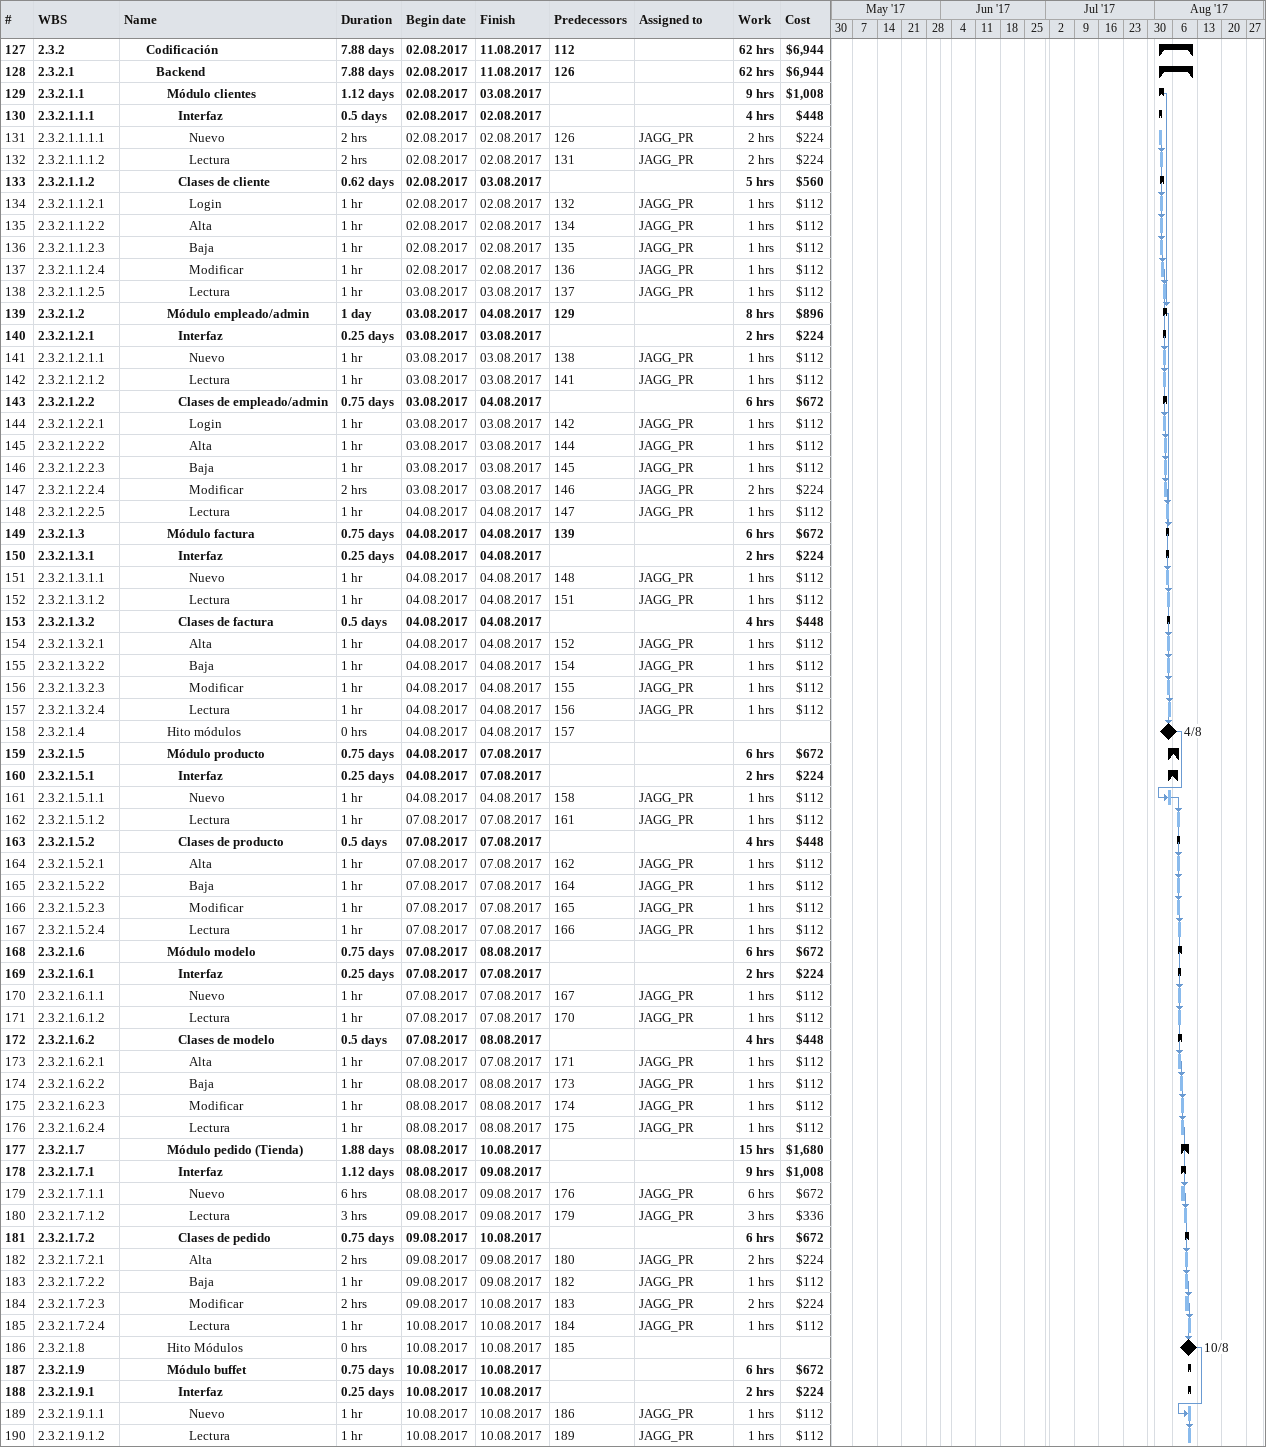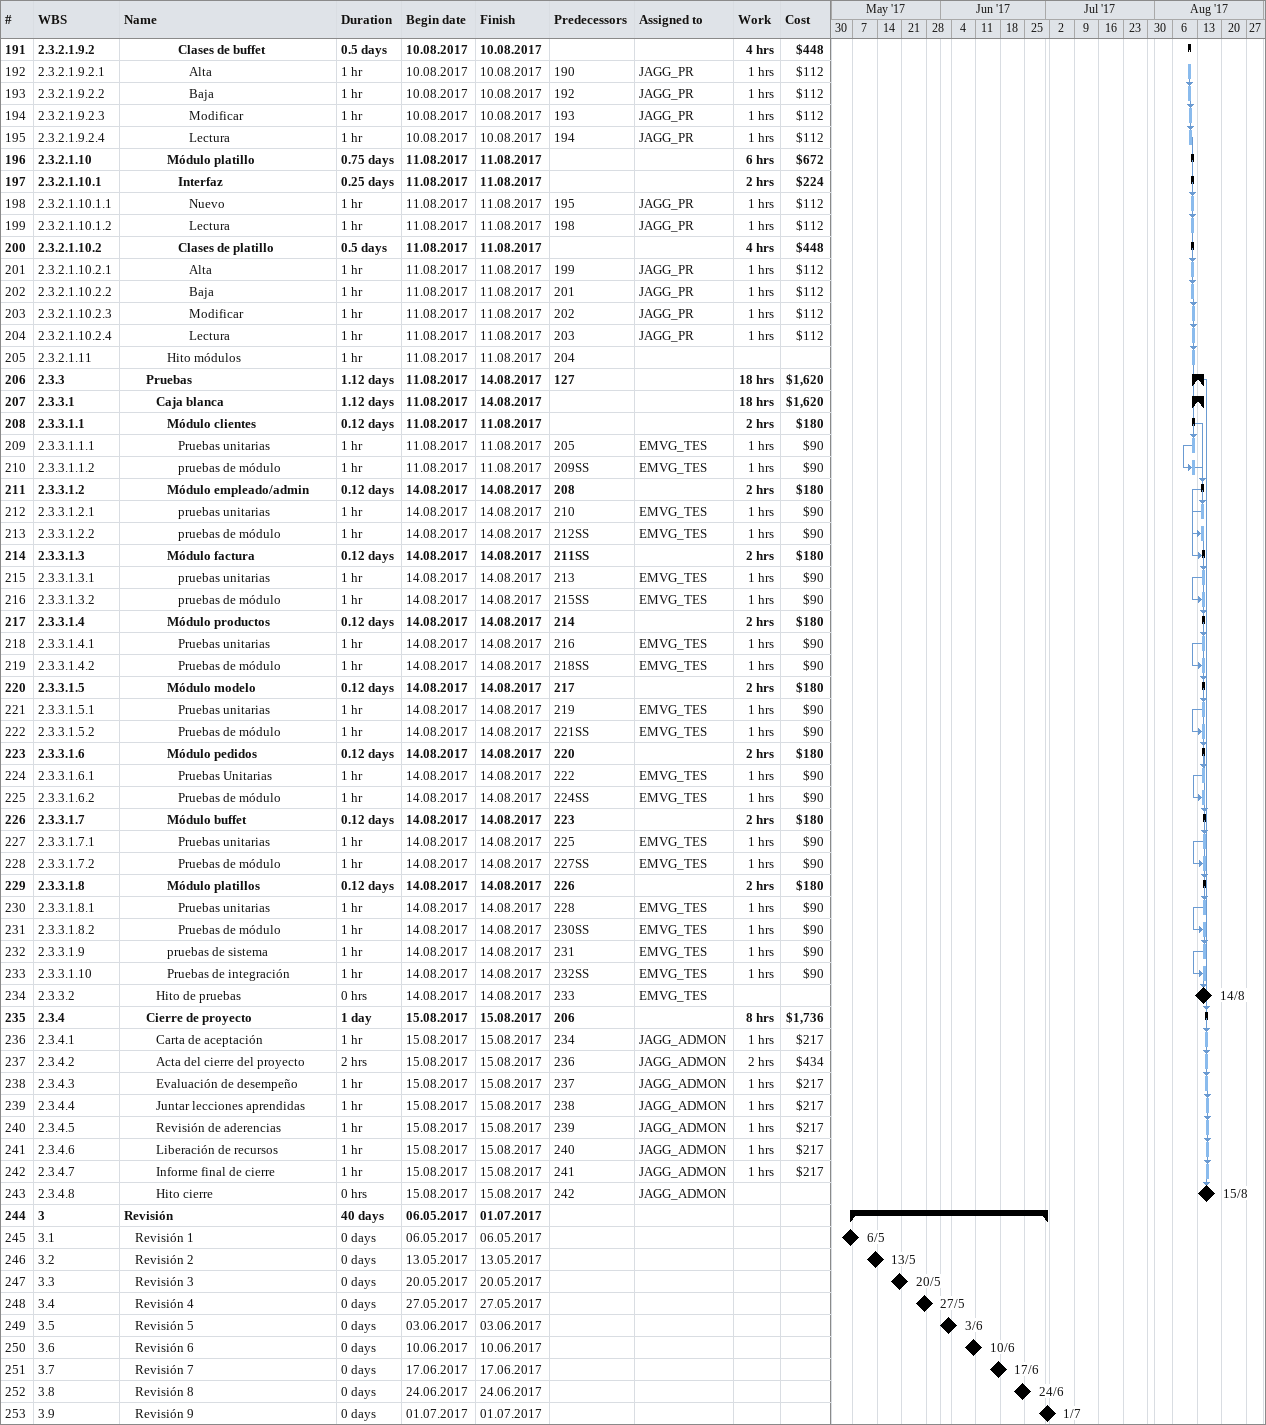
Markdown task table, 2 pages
| ID | WBS | Task | Duration | Start | Finish | Predecessors | Resources | Work (h) | Cost ($) |
|---|---|---|---|---|---|---|---|---|---|
| 127 | 2.3.2 | **Codificación** | 7.88d | 2017-08-02 | 2017-08-11 | 112 |  | 62 | 6944 |
| 128 | 2.3.2.1 | **Backend** | 7.88d | 2017-08-02 | 2017-08-11 | 126 |  | 62 | 6944 |
| 129 | 2.3.2.1.1 | **Módulo clientes** | 1.12d | 2017-08-02 | 2017-08-03 |  |  | 9 | 1008 |
| 130 | 2.3.2.1.1.1 | **Interfaz** | 0.5d | 2017-08-02 | 2017-08-02 |  |  | 4 | 448 |
| 131 | 2.3.2.1.1.1.1 | Nuevo | 2h | 2017-08-02 | 2017-08-02 | 126 | JAGG_PR | 2 | 224 |
| 132 | 2.3.2.1.1.1.2 | Lectura | 2h | 2017-08-02 | 2017-08-02 | 131 | JAGG_PR | 2 | 224 |
| 133 | 2.3.2.1.1.2 | **Clases de cliente** | 0.62d | 2017-08-02 | 2017-08-03 |  |  | 5 | 560 |
| 134 | 2.3.2.1.1.2.1 | Login | 1h | 2017-08-02 | 2017-08-02 | 132 | JAGG_PR | 1 | 112 |
| 135 | 2.3.2.1.1.2.2 | Alta | 1h | 2017-08-02 | 2017-08-02 | 134 | JAGG_PR | 1 | 112 |
| 136 | 2.3.2.1.1.2.3 | Baja | 1h | 2017-08-02 | 2017-08-02 | 135 | JAGG_PR | 1 | 112 |
| 137 | 2.3.2.1.1.2.4 | Modificar | 1h | 2017-08-02 | 2017-08-02 | 136 | JAGG_PR | 1 | 112 |
| 138 | 2.3.2.1.1.2.5 | Lectura | 1h | 2017-08-03 | 2017-08-03 | 137 | JAGG_PR | 1 | 112 |
| 139 | 2.3.2.1.2 | **Módulo empleado/admin** | 1d | 2017-08-03 | 2017-08-04 | 129 |  | 8 | 896 |
| 140 | 2.3.2.1.2.1 | **Interfaz** | 0.25d | 2017-08-03 | 2017-08-03 |  |  | 2 | 224 |
| 141 | 2.3.2.1.2.1.1 | Nuevo | 1h | 2017-08-03 | 2017-08-03 | 138 | JAGG_PR | 1 | 112 |
| 142 | 2.3.2.1.2.1.2 | Lectura | 1h | 2017-08-03 | 2017-08-03 | 141 | JAGG_PR | 1 | 112 |
| 143 | 2.3.2.1.2.2 | **Clases de empleado/admin** | 0.75d | 2017-08-03 | 2017-08-04 |  |  | 6 | 672 |
| 144 | 2.3.2.1.2.2.1 | Login | 1h | 2017-08-03 | 2017-08-03 | 142 | JAGG_PR | 1 | 112 |
| 145 | 2.3.2.1.2.2.2 | Alta | 1h | 2017-08-03 | 2017-08-03 | 144 | JAGG_PR | 1 | 112 |
| 146 | 2.3.2.1.2.2.3 | Baja | 1h | 2017-08-03 | 2017-08-03 | 145 | JAGG_PR | 1 | 112 |
| 147 | 2.3.2.1.2.2.4 | Modificar | 2h | 2017-08-03 | 2017-08-03 | 146 | JAGG_PR | 2 | 224 |
| 148 | 2.3.2.1.2.2.5 | Lectura | 1h | 2017-08-04 | 2017-08-04 | 147 | JAGG_PR | 1 | 112 |
| 149 | 2.3.2.1.3 | **Módulo factura** | 0.75d | 2017-08-04 | 2017-08-04 | 139 |  | 6 | 672 |
| 150 | 2.3.2.1.3.1 | **Interfaz** | 0.25d | 2017-08-04 | 2017-08-04 |  |  | 2 | 224 |
| 151 | 2.3.2.1.3.1.1 | Nuevo | 1h | 2017-08-04 | 2017-08-04 | 148 | JAGG_PR | 1 | 112 |
| 152 | 2.3.2.1.3.1.2 | Lectura | 1h | 2017-08-04 | 2017-08-04 | 151 | JAGG_PR | 1 | 112 |
| 153 | 2.3.2.1.3.2 | **Clases de factura** | 0.5d | 2017-08-04 | 2017-08-04 |  |  | 4 | 448 |
| 154 | 2.3.2.1.3.2.1 | Alta | 1h | 2017-08-04 | 2017-08-04 | 152 | JAGG_PR | 1 | 112 |
| 155 | 2.3.2.1.3.2.2 | Baja | 1h | 2017-08-04 | 2017-08-04 | 154 | JAGG_PR | 1 | 112 |
| 156 | 2.3.2.1.3.2.3 | Modificar | 1h | 2017-08-04 | 2017-08-04 | 155 | JAGG_PR | 1 | 112 |
| 157 | 2.3.2.1.3.2.4 | Lectura | 1h | 2017-08-04 | 2017-08-04 | 156 | JAGG_PR | 1 | 112 |
| 158 | 2.3.2.1.4 | Hito módulos | 0h | 2017-08-04 | 2017-08-04 | 157 |  |  |  |
| 159 | 2.3.2.1.5 | **Módulo producto** | 0.75d | 2017-08-04 | 2017-08-07 |  |  | 6 | 672 |
| 160 | 2.3.2.1.5.1 | **Interfaz** | 0.25d | 2017-08-04 | 2017-08-07 |  |  | 2 | 224 |
| 161 | 2.3.2.1.5.1.1 | Nuevo | 1h | 2017-08-04 | 2017-08-04 | 158 | JAGG_PR | 1 | 112 |
| 162 | 2.3.2.1.5.1.2 | Lectura | 1h | 2017-08-07 | 2017-08-07 | 161 | JAGG_PR | 1 | 112 |
| 163 | 2.3.2.1.5.2 | **Clases de producto** | 0.5d | 2017-08-07 | 2017-08-07 |  |  | 4 | 448 |
| 164 | 2.3.2.1.5.2.1 | Alta | 1h | 2017-08-07 | 2017-08-07 | 162 | JAGG_PR | 1 | 112 |
| 165 | 2.3.2.1.5.2.2 | Baja | 1h | 2017-08-07 | 2017-08-07 | 164 | JAGG_PR | 1 | 112 |
| 166 | 2.3.2.1.5.2.3 | Modificar | 1h | 2017-08-07 | 2017-08-07 | 165 | JAGG_PR | 1 | 112 |
| 167 | 2.3.2.1.5.2.4 | Lectura | 1h | 2017-08-07 | 2017-08-07 | 166 | JAGG_PR | 1 | 112 |
| 168 | 2.3.2.1.6 | **Módulo modelo** | 0.75d | 2017-08-07 | 2017-08-08 |  |  | 6 | 672 |
| 169 | 2.3.2.1.6.1 | **Interfaz** | 0.25d | 2017-08-07 | 2017-08-07 |  |  | 2 | 224 |
| 170 | 2.3.2.1.6.1.1 | Nuevo | 1h | 2017-08-07 | 2017-08-07 | 167 | JAGG_PR | 1 | 112 |
| 171 | 2.3.2.1.6.1.2 | Lectura | 1h | 2017-08-07 | 2017-08-07 | 170 | JAGG_PR | 1 | 112 |
| 172 | 2.3.2.1.6.2 | **Clases de modelo** | 0.5d | 2017-08-07 | 2017-08-08 |  |  | 4 | 448 |
| 173 | 2.3.2.1.6.2.1 | Alta | 1h | 2017-08-07 | 2017-08-07 | 171 | JAGG_PR | 1 | 112 |
| 174 | 2.3.2.1.6.2.2 | Baja | 1h | 2017-08-08 | 2017-08-08 | 173 | JAGG_PR | 1 | 112 |
| 175 | 2.3.2.1.6.2.3 | Modificar | 1h | 2017-08-08 | 2017-08-08 | 174 | JAGG_PR | 1 | 112 |
| 176 | 2.3.2.1.6.2.4 | Lectura | 1h | 2017-08-08 | 2017-08-08 | 175 | JAGG_PR | 1 | 112 |
| 177 | 2.3.2.1.7 | **Módulo pedido (Tienda)** | 1.88d | 2017-08-08 | 2017-08-10 |  |  | 15 | 1680 |
| 178 | 2.3.2.1.7.1 | **Interfaz** | 1.12d | 2017-08-08 | 2017-08-09 |  |  | 9 | 1008 |
| 179 | 2.3.2.1.7.1.1 | Nuevo | 6h | 2017-08-08 | 2017-08-09 | 176 | JAGG_PR | 6 | 672 |
| 180 | 2.3.2.1.7.1.2 | Lectura | 3h | 2017-08-09 | 2017-08-09 | 179 | JAGG_PR | 3 | 336 |
| 181 | 2.3.2.1.7.2 | **Clases de pedido** | 0.75d | 2017-08-09 | 2017-08-10 |  |  | 6 | 672 |
| 182 | 2.3.2.1.7.2.1 | Alta | 2h | 2017-08-09 | 2017-08-09 | 180 | JAGG_PR | 2 | 224 |
| 183 | 2.3.2.1.7.2.2 | Baja | 1h | 2017-08-09 | 2017-08-09 | 182 | JAGG_PR | 1 | 112 |
| 184 | 2.3.2.1.7.2.3 | Modificar | 2h | 2017-08-09 | 2017-08-10 | 183 | JAGG_PR | 2 | 224 |
| 185 | 2.3.2.1.7.2.4 | Lectura | 1h | 2017-08-10 | 2017-08-10 | 184 | JAGG_PR | 1 | 112 |
| 186 | 2.3.2.1.8 | Hito Módulos | 0h | 2017-08-10 | 2017-08-10 | 185 |  |  |  |
| 187 | 2.3.2.1.9 | **Módulo buffet** | 0.75d | 2017-08-10 | 2017-08-10 |  |  | 6 | 672 |
| 188 | 2.3.2.1.9.1 | **Interfaz** | 0.25d | 2017-08-10 | 2017-08-10 |  |  | 2 | 224 |
| 189 | 2.3.2.1.9.1.1 | Nuevo | 1h | 2017-08-10 | 2017-08-10 | 186 | JAGG_PR | 1 | 112 |
| 190 | 2.3.2.1.9.1.2 | Lectura | 1h | 2017-08-10 | 2017-08-10 | 189 | JAGG_PR | 1 | 112 |
| 191 | 2.3.2.1.9.2 | **Clases de buffet** | 0.5d | 2017-08-10 | 2017-08-10 |  |  | 4 | 448 |
| 192 | 2.3.2.1.9.2.1 | Alta | 1h | 2017-08-10 | 2017-08-10 | 190 | JAGG_PR | 1 | 112 |
| 193 | 2.3.2.1.9.2.2 | Baja | 1h | 2017-08-10 | 2017-08-10 | 192 | JAGG_PR | 1 | 112 |
| 194 | 2.3.2.1.9.2.3 | Modificar | 1h | 2017-08-10 | 2017-08-10 | 193 | JAGG_PR | 1 | 112 |
| 195 | 2.3.2.1.9.2.4 | Lectura | 1h | 2017-08-10 | 2017-08-10 | 194 | JAGG_PR | 1 | 112 |
| 196 | 2.3.2.1.10 | **Módulo platillo** | 0.75d | 2017-08-11 | 2017-08-11 |  |  | 6 | 672 |
| 197 | 2.3.2.1.10.1 | **Interfaz** | 0.25d | 2017-08-11 | 2017-08-11 |  |  | 2 | 224 |
| 198 | 2.3.2.1.10.1.1 | Nuevo | 1h | 2017-08-11 | 2017-08-11 | 195 | JAGG_PR | 1 | 112 |
| 199 | 2.3.2.1.10.1.2 | Lectura | 1h | 2017-08-11 | 2017-08-11 | 198 | JAGG_PR | 1 | 112 |
| 200 | 2.3.2.1.10.2 | **Clases de platillo** | 0.5d | 2017-08-11 | 2017-08-11 |  |  | 4 | 448 |
| 201 | 2.3.2.1.10.2.1 | Alta | 1h | 2017-08-11 | 2017-08-11 | 199 | JAGG_PR | 1 | 112 |
| 202 | 2.3.2.1.10.2.2 | Baja | 1h | 2017-08-11 | 2017-08-11 | 201 | JAGG_PR | 1 | 112 |
| 203 | 2.3.2.1.10.2.3 | Modificar | 1h | 2017-08-11 | 2017-08-11 | 202 | JAGG_PR | 1 | 112 |
| 204 | 2.3.2.1.10.2.4 | Lectura | 1h | 2017-08-11 | 2017-08-11 | 203 | JAGG_PR | 1 | 112 |
| 205 | 2.3.2.1.11 | Hito módulos | 1h | 2017-08-11 | 2017-08-11 | 204 |  |  |  |
| 206 | 2.3.3 | **Pruebas** | 1.12d | 2017-08-11 | 2017-08-14 | 127 |  | 18 | 1620 |
| 207 | 2.3.3.1 | **Caja blanca** | 1.12d | 2017-08-11 | 2017-08-14 |  |  | 18 | 1620 |
| 208 | 2.3.3.1.1 | **Módulo clientes** | 0.12d | 2017-08-11 | 2017-08-11 |  |  | 2 | 180 |
| 209 | 2.3.3.1.1.1 | Pruebas unitarias | 1h | 2017-08-11 | 2017-08-11 | 205 | EMVG_TES | 1 | 90 |
| 210 | 2.3.3.1.1.2 | pruebas de módulo | 1h | 2017-08-11 | 2017-08-11 | 209SS | EMVG_TES | 1 | 90 |
| 211 | 2.3.3.1.2 | **Módulo empleado/admin** | 0.12d | 2017-08-14 | 2017-08-14 | 208 |  | 2 | 180 |
| 212 | 2.3.3.1.2.1 | pruebas unitarias | 1h | 2017-08-14 | 2017-08-14 | 210 | EMVG_TES | 1 | 90 |
| 213 | 2.3.3.1.2.2 | pruebas de módulo | 1h | 2017-08-14 | 2017-08-14 | 212SS | EMVG_TES | 1 | 90 |
| 214 | 2.3.3.1.3 | **Módulo factura** | 0.12d | 2017-08-14 | 2017-08-14 | 211SS |  | 2 | 180 |
| 215 | 2.3.3.1.3.1 | pruebas unitarias | 1h | 2017-08-14 | 2017-08-14 | 213 | EMVG_TES | 1 | 90 |
| 216 | 2.3.3.1.3.2 | pruebas de módulo | 1h | 2017-08-14 | 2017-08-14 | 215SS | EMVG_TES | 1 | 90 |
| 217 | 2.3.3.1.4 | **Módulo productos** | 0.12d | 2017-08-14 | 2017-08-14 | 214 |  | 2 | 180 |
| 218 | 2.3.3.1.4.1 | Pruebas unitarias | 1h | 2017-08-14 | 2017-08-14 | 216 | EMVG_TES | 1 | 90 |
| 219 | 2.3.3.1.4.2 | Pruebas de módulo | 1h | 2017-08-14 | 2017-08-14 | 218SS | EMVG_TES | 1 | 90 |
| 220 | 2.3.3.1.5 | **Módulo modelo** | 0.12d | 2017-08-14 | 2017-08-14 | 217 |  | 2 | 180 |
| 221 | 2.3.3.1.5.1 | Pruebas unitarias | 1h | 2017-08-14 | 2017-08-14 | 219 | EMVG_TES | 1 | 90 |
| 222 | 2.3.3.1.5.2 | Pruebas de módulo | 1h | 2017-08-14 | 2017-08-14 | 221SS | EMVG_TES | 1 | 90 |
| 223 | 2.3.3.1.6 | **Módulo pedidos** | 0.12d | 2017-08-14 | 2017-08-14 | 220 |  | 2 | 180 |
| 224 | 2.3.3.1.6.1 | Pruebas Unitarias | 1h | 2017-08-14 | 2017-08-14 | 222 | EMVG_TES | 1 | 90 |
| 225 | 2.3.3.1.6.2 | Pruebas de módulo | 1h | 2017-08-14 | 2017-08-14 | 224SS | EMVG_TES | 1 | 90 |
| 226 | 2.3.3.1.7 | **Módulo buffet** | 0.12d | 2017-08-14 | 2017-08-14 | 223 |  | 2 | 180 |
| 227 | 2.3.3.1.7.1 | Pruebas unitarias | 1h | 2017-08-14 | 2017-08-14 | 225 | EMVG_TES | 1 | 90 |
| 228 | 2.3.3.1.7.2 | Pruebas de módulo | 1h | 2017-08-14 | 2017-08-14 | 227SS | EMVG_TES | 1 | 90 |
| 229 | 2.3.3.1.8 | **Módulo platillos** | 0.12d | 2017-08-14 | 2017-08-14 | 226 |  | 2 | 180 |
| 230 | 2.3.3.1.8.1 | Pruebas unitarias | 1h | 2017-08-14 | 2017-08-14 | 228 | EMVG_TES | 1 | 90 |
| 231 | 2.3.3.1.8.2 | Pruebas de módulo | 1h | 2017-08-14 | 2017-08-14 | 230SS | EMVG_TES | 1 | 90 |
| 232 | 2.3.3.1.9 | pruebas de sistema | 1h | 2017-08-14 | 2017-08-14 | 231 | EMVG_TES | 1 | 90 |
| 233 | 2.3.3.1.10 | Pruebas de integración | 1h | 2017-08-14 | 2017-08-14 | 232SS | EMVG_TES | 1 | 90 |
| 234 | 2.3.3.2 | Hito de pruebas | 0h | 2017-08-14 | 2017-08-14 | 233 | EMVG_TES |  |  |
| 235 | 2.3.4 | **Cierre de proyecto** | 1d | 2017-08-15 | 2017-08-15 | 206 |  | 8 | 1736 |
| 236 | 2.3.4.1 | Carta de aceptación | 1h | 2017-08-15 | 2017-08-15 | 234 | JAGG_ADMON | 1 | 217 |
| 237 | 2.3.4.2 | Acta del cierre del proyecto | 2h | 2017-08-15 | 2017-08-15 | 236 | JAGG_ADMON | 2 | 434 |
| 238 | 2.3.4.3 | Evaluación de desempeño | 1h | 2017-08-15 | 2017-08-15 | 237 | JAGG_ADMON | 1 | 217 |
| 239 | 2.3.4.4 | Juntar lecciones aprendidas | 1h | 2017-08-15 | 2017-08-15 | 238 | JAGG_ADMON | 1 | 217 |
| 240 | 2.3.4.5 | Revisión de aderencias | 1h | 2017-08-15 | 2017-08-15 | 239 | JAGG_ADMON | 1 | 217 |
| 241 | 2.3.4.6 | Liberación de recursos | 1h | 2017-08-15 | 2017-08-15 | 240 | JAGG_ADMON | 1 | 217 |
| 242 | 2.3.4.7 | Informe final de cierre | 1h | 2017-08-15 | 2017-08-15 | 241 | JAGG_ADMON | 1 | 217 |
| 243 | 2.3.4.8 | Hito cierre | 0h | 2017-08-15 | 2017-08-15 | 242 | JAGG_ADMON |  |  |
| 244 | 3 | **Revisión** | 40d | 2017-05-06 | 2017-07-01 |  |  |  |  |
| 245 | 3.1 | Revisión 1 | 0d | 2017-05-06 | 2017-05-06 |  |  |  |  |
| 246 | 3.2 | Revisión 2 | 0d | 2017-05-13 | 2017-05-13 |  |  |  |  |
| 247 | 3.3 | Revisión 3 | 0d | 2017-05-20 | 2017-05-20 |  |  |  |  |
| 248 | 3.4 | Revisión 4 | 0d | 2017-05-27 | 2017-05-27 |  |  |  |  |
| 249 | 3.5 | Revisión 5 | 0d | 2017-06-03 | 2017-06-03 |  |  |  |  |
| 250 | 3.6 | Revisión 6 | 0d | 2017-06-10 | 2017-06-10 |  |  |  |  |
| 251 | 3.7 | Revisión 7 | 0d | 2017-06-17 | 2017-06-17 |  |  |  |  |
| 252 | 3.8 | Revisión 8 | 0d | 2017-06-24 | 2017-06-24 |  |  |  |  |
| 253 | 3.9 | Revisión 9 | 0d | 2017-07-01 | 2017-07-01 |  |  |  |  |
